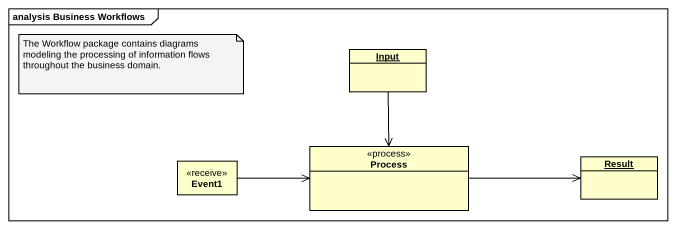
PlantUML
@startuml
mainframe analysis Business Workflows
hide circle
hide empty members
object Input
class Event1 <<receive>>
class "Process" as Process_ <<process>>
object Result
Input --> Process_
Event1 -right-> Process_
Process_ -right-> Result
note as N1
  The Workflow package contains diagrams modeling the processing of information flows throughout the business domain.
end note
@enduml
